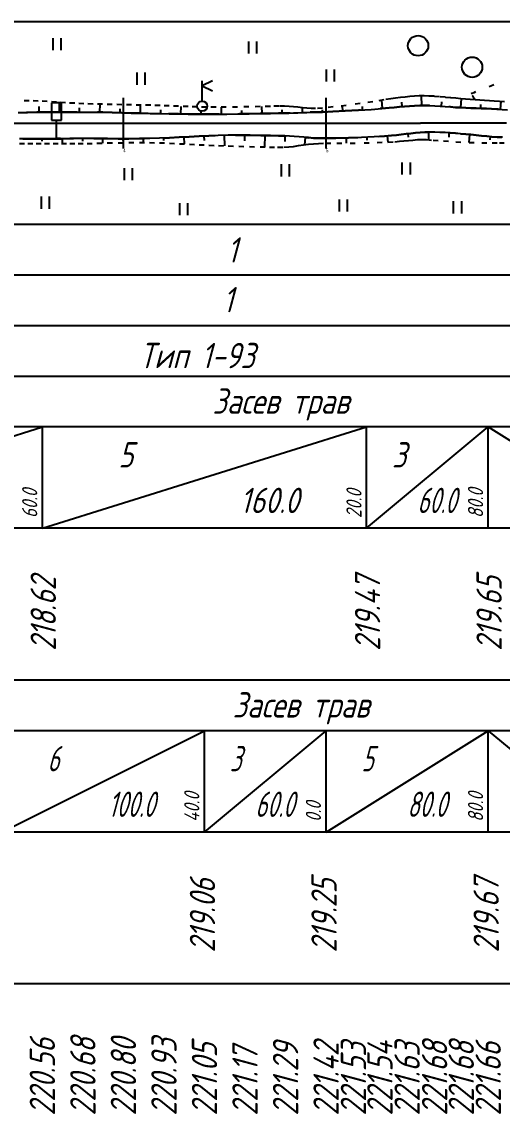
# Model space of a CAD drawing. Extents: x 2172 to 5772, y -842 to -248.
# Drawn here: x 2337.2 to 2384.6, y -720.3 to -612.5 of the extents above; entities that cross this region are included whole.
import ezdxf

# ---------------------------------------------------------------- set-up
doc = ezdxf.new("R2010")
doc.units = 0
doc.header["$MEASUREMENT"] = 0
for name, pattern in [('CONTI', [0]), ('STROT', [1.7, 0.5, -1.2]), ('TP0', [0])]:
    doc.linetypes.add(name, pattern=pattern)
doc.layers.get('0').update_dxf_attribs({"linetype": 'CONTINUOUS'})
for name, color, linetype in [('DEFAULT', 7, 'CONTI'), ('OTKOSDEFAULT', 32, 'CONTI'), ('SIT_LDEFAULT', 7, 'CONTI'), ('USLZNDEFAULT', 7, 'CONTI'), ('КРАСНЫЕ_ОТМЕТКИ', 1, 'CONTINUOUS'), ('ОТМЕТКИ_КЮВЕТОВ', 7, 'CONTINUOUS'), ('ЧЕРНЫЕ_ОТМЕТКИ', 7, 'CONTINUOUS')]:
    doc.layers.add(name, color=color, linetype=linetype)
doc.styles.add('SHRFT', font='TXT', dxfattribs={"width": 8.75})
doc.styles.add('ГОСТ', font='gost.TTF', dxfattribs={"oblique": 15, "height": 1})

# ---------------------------------------------------------------- blocks, each defined once
blk = doc.blocks.new('BL_4017')
at = {"color": 0}
for p, q in [((0, 2.5), (0, 12.5)), ((5, 12.5), (0, 10)), ((0, 10), (5, 7.5))]:
    blk.add_line(p, q, dxfattribs=at)
blk.add_circle((0, 0), 2.5, dxfattribs=at)
blk = doc.blocks.new('BL_12')
at = {"color": 0}
for p, q in [((2.5, 17.5), (-2.5, 17.5)), ((-2.5, 17.5), (-2.5, 9)), ((2.5, 9), (2.5, 17.5)), ((-2.5, 9), (0, 9)), ((0, 0), (0, 9)), ((0, 9), (2.5, 9)), ((2, 0), (0, 0))]:
    blk.add_line(p, q, dxfattribs=at)
blk = doc.blocks.new('BL_2011')
at = {"color": 0}
for p, q in [((0, 0), (0, 6)), ((4, 0), (4, 6))]:
    blk.add_line(p, q, dxfattribs=at)
blk = doc.blocks.new('BL_2004')
at = {"color": 0}
blk.add_circle((0, 0), 5, dxfattribs=at)

msp = doc.modelspace()

# ---------------------------------------------------------------- linework, layer by layer
at = {"linetype": 'TP0'}
for p, q in [((3107.23, -612.48), (2267.23, -612.48)), ((3107.23, -632.48), (2267.23, -632.48)), ((3107.23, -642.48), (2267.23, -642.48)), ((3107.23, -647.48), (2267.23, -647.48)), ((3107.23, -652.48), (2267.23, -652.48)), ((3107.23, -662.48), (2267.23, -662.48)), ((3107.23, -677.48), (2267.23, -677.48)), ((3107.23, -692.48), (2267.23, -692.48)), ((3107.23, -707.48), (2267.23, -707.48))]:
    msp.add_line(p, q, dxfattribs=at)
msp.add_line((3107.23, -682.48), (2267.23, -682.48))
at = {"layer": 'DEFAULT', "color": 12, "linetype": 'CONTI'}
for p, q in [((2347.23, -624.98), (2347.23, -619.98)), ((2367.23, -624.98), (2367.23, -619.98)), ((2267.23, -622.48), (2362.55, -622.48)), ((2377.4, -622.48), (2376.55, -622.48)), ((2378.25, -622.48), (2377.4, -622.48)), ((2379.11, -622.48), (2378.25, -622.48)), ((2379.96, -622.48), (2379.11, -622.48)), ((2380.82, -622.48), (2379.96, -622.48))]:
    msp.add_line(p, q, dxfattribs=at)
for points in [[(2362.55, -622.48, 0), (2363.64, -622.48, 0)], [(2363.64, -622.48, 0), (2364.7, -622.48, 0)], [(2364.7, -622.48, 0), (2365.7, -622.48, 0)], [(2365.7, -622.48, 0), (2366.67, -622.48, 0)], [(2366.67, -622.48, 0), (2367.59, -622.48, 0)], [(2367.59, -622.48, 0), (2368.46, -622.48, 0)], [(2368.46, -622.48, 0), (2369.29, -622.48, 0)], [(2369.29, -622.48, 0), (2370.07, -622.48, 0)], [(2370.07, -622.48, 0), (2370.81, -622.48, 0)], [(2370.81, -622.48, 0), (2371.51, -622.48, 0)], [(2371.51, -622.48, 0), (2372.15, -622.48, 0)], [(2372.15, -622.48, 0), (2372.76, -622.48, 0)], [(2372.76, -622.48, 0), (2373.32, -622.48, 0)], [(2373.32, -622.48, 0), (2373.83, -622.48, 0)], [(2373.83, -622.48, 0), (2374.3, -622.48, 0)], [(2374.3, -622.48, 0), (2374.73, -622.48, 0)], [(2374.73, -622.48, 0), (2375.11, -622.48, 0)], [(2375.11, -622.48, 0), (2375.45, -622.48, 0)], [(2375.45, -622.48, 0), (2375.74, -622.48, 0)], [(2375.74, -622.48, 0), (2375.99, -622.48, 0)], [(2375.99, -622.48, 0), (2376.19, -622.48, 0)], [(2376.19, -622.48, 0), (2376.34, -622.48, 0)], [(2376.34, -622.48, 0), (2376.46, -622.48, 0)], [(2376.46, -622.48, 0), (2376.52, -622.48, 0)], [(2376.52, -622.48, 0), (2376.55, -622.48, 0)], [(2380.84, -622.48, 0), (2380.82, -622.48, 0)], [(2380.9, -622.48, 0), (2380.84, -622.48, 0)], [(2381.01, -622.48, 0), (2380.9, -622.48, 0)], [(2381.16, -622.48, 0), (2381.01, -622.48, 0)], [(2381.36, -622.48, 0), (2381.16, -622.48, 0)], [(2381.59, -622.48, 0), (2381.36, -622.48, 0)], [(2381.87, -622.48, 0), (2381.59, -622.48, 0)], [(2382.2, -622.48, 0), (2381.87, -622.48, 0)], [(2382.56, -622.48, 0), (2382.2, -622.48, 0)], [(2382.98, -622.48, 0), (2382.56, -622.48, 0)], [(2383.43, -622.48, 0), (2382.98, -622.48, 0)], [(2383.93, -622.48, 0), (2383.43, -622.48, 0)], [(2384.47, -622.48, 0), (2383.93, -622.48, 0)], [(2385.05, -622.48, 0), (2384.47, -622.48, 0)]]:
    msp.add_polyline3d(points, dxfattribs=at)
at = {"layer": 'OTKOSDEFAULT', "color": 32, "linetype": 'STROT'}
for p, q in [((2373.62, -620.08, 43.99), (2372.92, -620.19, 43.99)), ((2374.09, -620.02, 43.99), (2373.62, -620.08, 43.99)), ((2374.56, -619.95, 43.99), (2374.09, -620.02, 43.99)), ((2375.03, -619.9, 43.99), (2374.56, -619.95, 43.99)), ((2375.5, -619.85, 43.99), (2375.03, -619.9, 43.99)), ((2375.97, -619.81, 43.98), (2375.5, -619.85, 43.99)), ((2376.43, -619.79, 43.98), (2375.97, -619.81, 43.98)), ((2376.9, -619.78, 43.98), (2376.43, -619.79, 43.98)), ((2377.38, -619.8, 43.98), (2376.9, -619.78, 43.98)), ((2377.9, -619.83, 43.99), (2377.38, -619.8, 43.98)), ((2378.43, -619.88, 44), (2377.9, -619.83, 43.99)), ((2378.98, -619.93, 44.01), (2378.43, -619.88, 44)), ((2379.51, -619.98, 44.02), (2378.98, -619.93, 44.01)), ((2380.03, -620.03, 44.02), (2379.51, -619.98, 44.02)), ((2380.52, -620.07, 44.03), (2380.03, -620.03, 44.02)), ((2380.99, -620.1, 44.02), (2380.52, -620.07, 44.03)), ((2381.45, -620.14, 44.01), (2380.99, -620.1, 44.02)), ((2381.93, -620.18, 43.99), (2381.45, -620.14, 44.01)), ((2337.93, -620.27, 43.79), (2337.03, -620.26, 43.78)), ((2338.83, -620.3, 43.79), (2337.93, -620.27, 43.79)), ((2339.72, -620.35, 43.8), (2338.83, -620.3, 43.79)), ((2340.62, -620.4, 43.8), (2339.72, -620.35, 43.8)), ((2341.52, -620.47, 43.81), (2340.62, -620.4, 43.8)), ((2342.42, -620.52, 43.82), (2341.52, -620.47, 43.81)), ((2343.32, -620.56, 43.82), (2342.42, -620.52, 43.82)), ((2344.23, -620.59, 43.83), (2343.32, -620.56, 43.82)), ((2345.16, -620.62, 43.83), (2344.23, -620.59, 43.83)), ((2346.12, -620.64, 43.84), (2345.16, -620.62, 43.83)), ((2347.08, -620.66, 43.84), (2346.12, -620.64, 43.84)), ((2348.03, -620.68, 43.85), (2347.08, -620.66, 43.84)), ((2348.98, -620.7, 43.86), (2348.03, -620.68, 43.85)), ((2349.92, -620.72, 43.86), (2348.98, -620.7, 43.86)), ((2350.84, -620.75, 43.87), (2349.92, -620.72, 43.86)), ((2351.76, -620.78, 43.88), (2350.84, -620.75, 43.87)), ((2352.68, -620.81, 43.88), (2351.76, -620.78, 43.88)), ((2353.61, -620.85, 43.89), (2352.68, -620.81, 43.88)), ((2354.53, -620.88, 43.9), (2353.61, -620.85, 43.89)), ((2355.45, -620.9, 43.9), (2354.53, -620.88, 43.9)), ((2356.37, -620.91, 43.91), (2355.45, -620.9, 43.9)), ((2357.37, -620.91, 43.92), (2356.37, -620.91, 43.91)), ((2358.48, -620.89, 43.93), (2357.37, -620.91, 43.92)), ((2359.62, -620.87, 43.94), (2358.48, -620.89, 43.93)), ((2360.72, -620.84, 43.95), (2359.62, -620.87, 43.94)), ((2361.73, -620.82, 43.96), (2360.72, -620.84, 43.95)), ((2362.56, -620.8, 43.96), (2361.73, -620.82, 43.96)), ((2363.14, -620.8, 43.97), (2362.56, -620.8, 43.96)), ((2363.58, -620.82, 43.97), (2363.14, -620.8, 43.97)), ((2364.01, -620.86, 43.97), (2363.58, -620.82, 43.97)), ((2364.45, -620.91, 43.98), (2364.01, -620.86, 43.97)), ((2364.89, -620.97, 43.98), (2364.45, -620.91, 43.98)), ((2365.32, -621.01, 43.98), (2364.89, -620.97, 43.98)), ((2365.76, -621.04, 43.98), (2365.32, -621.01, 43.98)), ((2366.19, -621.04, 43.99), (2365.76, -621.04, 43.98)), ((2366.87, -620.99, 43.99), (2366.19, -621.04, 43.99)), ((2367.93, -620.88, 43.99), (2366.87, -620.99, 43.99)), ((2369.21, -620.73, 43.99), (2367.93, -620.88, 43.99)), ((2370.58, -620.55, 43.99), (2369.21, -620.73, 43.99)), ((2371.86, -620.36, 43.99), (2370.58, -620.55, 43.99)), ((2372.92, -620.19, 43.99), (2371.86, -620.36, 43.99)), ((2382.4, -620.22, 43.98), (2381.93, -620.18, 43.99)), ((2382.87, -620.25, 43.97), (2382.4, -620.22, 43.98)), ((2383.35, -620.29, 43.96), (2382.87, -620.25, 43.97)), ((2383.82, -620.32, 43.95), (2383.35, -620.29, 43.96)), ((2384.32, -620.34, 43.94), (2383.82, -620.32, 43.95)), ((2384.84, -620.36, 43.94), (2384.32, -620.34, 43.94)), ((2343.65, -624.49, 43.76), (2344.62, -624.47, 43.76)), ((2344.62, -624.47, 43.76), (2345.64, -624.44, 43.77)), ((2345.64, -624.44, 43.77), (2346.7, -624.42, 43.78)), ((2346.7, -624.42, 43.78), (2347.76, -624.4, 43.79)), ((2347.76, -624.4, 43.79), (2348.81, -624.39, 43.8)), ((2348.81, -624.39, 43.8), (2349.81, -624.4, 43.81)), ((2349.81, -624.4, 43.81), (2350.79, -624.42, 43.82)), ((2350.79, -624.42, 43.82), (2351.77, -624.46, 43.82)), ((2351.77, -624.46, 43.82), (2352.76, -624.51, 43.83)), ((2366.49, -624.48, 43.91), (2367.21, -624.47, 43.91)), ((2367.21, -624.47, 43.91), (2368.3, -624.47, 43.91)), ((2368.3, -624.47, 43.91), (2369.6, -624.46, 43.91)), ((2369.6, -624.46, 43.91), (2370.98, -624.44, 43.91)), ((2370.98, -624.44, 43.91), (2372.27, -624.39, 43.91)), ((2372.27, -624.39, 43.91), (2373.34, -624.35, 43.91)), ((2373.34, -624.35, 43.91), (2374.02, -624.31, 43.91)), ((2374.02, -624.31, 43.91), (2374.47, -624.27, 43.91)), ((2374.47, -624.27, 43.91), (2374.91, -624.23, 43.91)), ((2374.91, -624.23, 43.91), (2375.36, -624.19, 43.9)), ((2375.36, -624.19, 43.9), (2375.8, -624.15, 43.9)), ((2375.8, -624.15, 43.9), (2376.25, -624.11, 43.9)), ((2376.25, -624.11, 43.9), (2376.69, -624.1, 43.9)), ((2376.69, -624.1, 43.9), (2377.13, -624.11, 43.9)), ((2377.13, -624.11, 43.9), (2377.8, -624.16, 43.9)), ((2377.8, -624.16, 43.9), (2378.81, -624.24, 43.91)), ((2378.81, -624.24, 43.91), (2380.04, -624.32, 43.91)), ((2380.04, -624.32, 43.91), (2381.35, -624.38, 43.92)), ((2381.35, -624.38, 43.92), (2382.59, -624.41, 43.92)), ((2382.59, -624.41, 43.92), (2383.63, -624.42, 43.93)), ((2383.63, -624.42, 43.93), (2384.33, -624.43, 43.93)), ((2384.33, -624.43, 43.93), (2384.82, -624.43, 43.93)), ((2336.96, -624.48, 43.71), (2337.79, -624.49, 43.71)), ((2337.79, -624.49, 43.71), (2338.62, -624.49, 43.72)), ((2338.62, -624.49, 43.72), (2339.45, -624.5, 43.72)), ((2339.45, -624.5, 43.72), (2340.28, -624.5, 43.73)), ((2340.28, -624.5, 43.73), (2341.11, -624.5, 43.74)), ((2341.11, -624.5, 43.74), (2341.94, -624.5, 43.74)), ((2341.94, -624.5, 43.74), (2342.77, -624.5, 43.75)), ((2342.77, -624.5, 43.75), (2343.65, -624.49, 43.76)), ((2352.76, -624.51, 43.83), (2353.74, -624.56, 43.84)), ((2353.74, -624.56, 43.84), (2354.71, -624.61, 43.85)), ((2354.71, -624.61, 43.85), (2355.67, -624.66, 43.85)), ((2355.67, -624.66, 43.85), (2356.6, -624.7, 43.86)), ((2356.6, -624.7, 43.86), (2357.58, -624.73, 43.85)), ((2357.58, -624.73, 43.85), (2358.62, -624.76, 43.84)), ((2358.62, -624.76, 43.84), (2359.68, -624.79, 43.84)), ((2359.68, -624.79, 43.84), (2360.71, -624.82, 43.83)), ((2360.71, -624.82, 43.83), (2361.65, -624.84, 43.82)), ((2361.65, -624.84, 43.82), (2362.45, -624.85, 43.82)), ((2362.45, -624.85, 43.82), (2363.05, -624.84, 43.81)), ((2363.05, -624.84, 43.81), (2363.54, -624.82, 43.82)), ((2363.54, -624.82, 43.82), (2364.03, -624.77, 43.84)), ((2364.03, -624.77, 43.84), (2364.52, -624.7, 43.85)), ((2364.52, -624.7, 43.85), (2365.01, -624.63, 43.87)), ((2365.01, -624.63, 43.87), (2365.5, -624.56, 43.88)), ((2365.5, -624.56, 43.88), (2365.99, -624.51, 43.89)), ((2365.99, -624.51, 43.89), (2366.49, -624.48, 43.91))]:
    msp.add_line(p, q, dxfattribs=at)
at = {"layer": 'OTKOSDEFAULT', "color": 32}
for p, q in [((2376.68, -620.74), (2376.66, -619.79)), ((2380.54, -620.95), (2380.58, -620.07)), ((2338.91, -621.4), (2338.9, -620.85)), ((2340.91, -621.38), (2340.91, -620.42)), ((2342.91, -621.38), (2342.91, -620.96)), ((2344.91, -621.41), (2344.93, -620.61)), ((2346.91, -621.46), (2346.92, -621.06)), ((2348.91, -621.51), (2348.93, -620.7)), ((2350.91, -621.54), (2350.91, -621.15)), ((2352.91, -621.57), (2352.92, -620.82)), ((2354.91, -621.59), (2354.91, -621.24)), ((2356.91, -621.59), (2356.9, -620.91)), ((2358.91, -621.56), (2358.9, -621.22)), ((2360.91, -621.53), (2360.9, -620.84)), ((2362.91, -621.5), (2362.9, -621.15)), ((2364.9, -621.44), (2364.89, -620.97)), ((2366.89, -621.38), (2366.88, -621.18)), ((2368.87, -621.29), (2368.85, -620.77)), ((2369.13, -621.28, 44.03), (2370.44, -621.2, 44.03)), ((2370.44, -621.2, 44.03), (2371.69, -621.12, 44.04)), ((2370.84, -621.18), (2370.82, -620.85)), ((2371.69, -621.12, 44.04), (2372.74, -621.03, 44.05)), ((2372.8, -621.02), (2372.73, -620.22)), ((2372.74, -621.03, 44.05), (2373.45, -620.97, 44.06)), ((2373.45, -620.97, 44.06), (2373.95, -620.92, 44.06)), ((2373.95, -620.92, 44.06), (2374.46, -620.88, 44.06)), ((2374.46, -620.88, 44.06), (2374.96, -620.83, 44.07)), ((2374.74, -620.85), (2374.71, -620.4)), ((2374.96, -620.83, 44.07), (2375.47, -620.8, 44.07)), ((2375.47, -620.8, 44.07), (2375.97, -620.76, 44.07)), ((2375.97, -620.76, 44.07), (2376.47, -620.74, 44.08)), ((2376.47, -620.74, 44.08), (2376.97, -620.74, 44.08)), ((2376.97, -620.74, 44.08), (2377.47, -620.74, 44.07)), ((2377.47, -620.74, 44.07), (2377.97, -620.77, 44.06)), ((2377.97, -620.77, 44.06), (2378.48, -620.8, 44.05)), ((2378.48, -620.8, 44.05), (2378.99, -620.84, 44.04)), ((2378.61, -620.81), (2378.64, -620.36)), ((2378.99, -620.84, 44.04), (2379.5, -620.88, 44.03)), ((2379.5, -620.88, 44.03), (2380.01, -620.92, 44.02)), ((2380.01, -620.92, 44.02), (2380.51, -620.95, 44.01)), ((2380.51, -620.95, 44.01), (2381.02, -620.97, 44)), ((2381.02, -620.97, 44), (2381.52, -620.99, 43.99)), ((2381.52, -620.99, 43.99), (2382.03, -621.01, 43.98)), ((2382.03, -621.01, 43.98), (2382.54, -621.03, 43.97)), ((2382.49, -621.02), (2382.5, -620.63)), ((2382.54, -621.03, 43.97), (2383.05, -621.05, 43.96)), ((2383.05, -621.05, 43.96), (2383.56, -621.07, 43.95)), ((2383.56, -621.07, 43.95), (2384.07, -621.09, 43.94)), ((2384.07, -621.09, 43.94), (2384.6, -621.12, 43.95)), ((2384.45, -621.11), (2384.5, -620.35)), ((2384.6, -621.12, 43.95), (2385.13, -621.16, 43.96)), ((2336.84, -621.43, 43.79), (2337.77, -621.42, 43.8)), ((2337.77, -621.42, 43.8), (2338.69, -621.4, 43.81)), ((2338.69, -621.4, 43.81), (2339.62, -621.39, 43.81)), ((2339.62, -621.39, 43.81), (2340.55, -621.38, 43.82)), ((2340.55, -621.38, 43.82), (2341.47, -621.38, 43.82)), ((2341.47, -621.38, 43.82), (2342.4, -621.38, 43.83)), ((2342.4, -621.38, 43.83), (2343.32, -621.38, 43.84)), ((2343.32, -621.38, 43.84), (2344.25, -621.39, 43.84)), ((2344.25, -621.39, 43.84), (2345.19, -621.41, 43.85)), ((2345.19, -621.41, 43.85), (2346.12, -621.44, 43.86)), ((2346.12, -621.44, 43.86), (2347.06, -621.46, 43.87)), ((2347.06, -621.46, 43.87), (2348, -621.49, 43.87)), ((2348, -621.49, 43.87), (2348.94, -621.51, 43.88)), ((2348.94, -621.51, 43.88), (2349.88, -621.53, 43.89)), ((2349.88, -621.53, 43.89), (2350.81, -621.54, 43.9)), ((2350.81, -621.54, 43.9), (2351.74, -621.55, 43.91)), ((2351.74, -621.55, 43.91), (2352.68, -621.57, 43.92)), ((2352.68, -621.57, 43.92), (2353.61, -621.58, 43.93)), ((2353.61, -621.58, 43.93), (2354.55, -621.58, 43.95)), ((2354.55, -621.58, 43.95), (2355.48, -621.59, 43.96)), ((2355.48, -621.59, 43.96), (2356.41, -621.59, 43.97)), ((2356.41, -621.59, 43.97), (2357.42, -621.58, 43.96)), ((2357.42, -621.58, 43.96), (2358.52, -621.57, 43.96)), ((2358.52, -621.57, 43.96), (2359.65, -621.55, 43.95)), ((2359.65, -621.55, 43.95), (2360.74, -621.54, 43.94)), ((2360.74, -621.54, 43.94), (2361.73, -621.52, 43.94)), ((2361.73, -621.52, 43.94), (2362.55, -621.5, 43.93)), ((2362.55, -621.5, 43.93), (2363.13, -621.49, 43.93)), ((2363.13, -621.49, 43.93), (2363.57, -621.48, 43.94)), ((2363.57, -621.48, 43.94), (2364.01, -621.47, 43.95)), ((2364.01, -621.47, 43.95), (2364.45, -621.46, 43.96)), ((2364.45, -621.46, 43.96), (2364.89, -621.44, 43.97)), ((2364.89, -621.44, 43.97), (2365.33, -621.43, 43.98)), ((2365.33, -621.43, 43.98), (2365.77, -621.41, 43.99)), ((2365.77, -621.41, 43.99), (2366.21, -621.4, 44.01)), ((2366.21, -621.4, 44.01), (2366.87, -621.38, 44.01)), ((2366.87, -621.38, 44.01), (2367.89, -621.34, 44.02)), ((2367.89, -621.34, 44.02), (2369.13, -621.28, 44.03)), ((2376.53, -623.39, 44), (2376.06, -623.44, 44)), ((2376.99, -623.37, 44.01), (2376.53, -623.39, 44)), ((2377.47, -623.37, 44), (2376.99, -623.37, 44.01)), ((2377.33, -623.37), (2377.33, -624.13)), ((2377.97, -623.37, 44), (2377.47, -623.37, 44)), ((2378.47, -623.39, 44), (2377.97, -623.37, 44)), ((2378.98, -623.42, 44), (2378.47, -623.39, 44)), ((2337.79, -624.04, 43.76), (2336.96, -624.04, 43.75)), ((2338.62, -624.04, 43.77), (2337.79, -624.04, 43.76)), ((2339.46, -624.03, 43.78), (2338.62, -624.04, 43.77)), ((2339.18, -624.04), (2339.18, -624.27)), ((2340.29, -624.02, 43.79), (2339.46, -624.03, 43.78)), ((2341.12, -624.02, 43.8), (2340.29, -624.02, 43.79)), ((2341.95, -624.01, 43.81), (2341.12, -624.02, 43.8)), ((2341.18, -624.01), (2341.19, -624.5)), ((2342.78, -624, 43.82), (2341.95, -624.01, 43.81)), ((2343.66, -624, 43.83), (2342.78, -624, 43.82)), ((2343.18, -624), (2343.18, -624.25)), ((2344.63, -624.01, 43.84), (2343.66, -624, 43.83)), ((2345.65, -624.01, 43.85), (2344.63, -624.01, 43.84)), ((2345.18, -624.01), (2345.18, -624.45)), ((2346.71, -624.02, 43.86), (2345.65, -624.01, 43.85)), ((2347.77, -624.02, 43.87), (2346.71, -624.02, 43.86)), ((2347.18, -624.02), (2347.18, -624.21)), ((2348.82, -624.01, 43.88), (2347.77, -624.02, 43.87)), ((2349.82, -624, 43.89), (2348.82, -624.01, 43.88)), ((2349.18, -624.01), (2349.19, -624.39)), ((2350.79, -623.97, 43.89), (2349.82, -624, 43.89)), ((2351.77, -623.92, 43.9), (2350.79, -623.97, 43.89)), ((2351.18, -623.95), (2351.19, -624.19)), ((2352.74, -623.87, 43.9), (2351.77, -623.92, 43.9)), ((2353.72, -623.82, 43.91), (2352.74, -623.87, 43.9)), ((2353.18, -623.85), (2353.22, -624.53)), ((2354.69, -623.77, 43.91), (2353.72, -623.82, 43.91)), ((2355.65, -623.73, 43.92), (2354.69, -623.77, 43.91)), ((2355.17, -623.75), (2355.19, -624.19)), ((2356.59, -623.7, 43.93), (2355.65, -623.73, 43.92)), ((2357.58, -623.68, 43.96), (2356.59, -623.7, 43.93)), ((2357.17, -623.69), (2357.19, -624.72)), ((2358.65, -623.68, 43.99), (2357.58, -623.68, 43.96)), ((2359.74, -623.68, 44.02), (2358.65, -623.68, 43.99)), ((2359.18, -623.68), (2359.17, -624.23)), ((2360.79, -623.69, 44.06), (2359.74, -623.68, 44.02)), ((2361.75, -623.7, 44.08), (2360.79, -623.69, 44.06)), ((2361.17, -623.7), (2361.16, -624.83)), ((2362.55, -623.72, 44.11), (2361.75, -623.7, 44.08)), ((2363.15, -623.73, 44.13), (2362.55, -623.72, 44.11)), ((2363.17, -623.73), (2363.15, -624.29)), ((2363.62, -623.75, 44.07), (2363.15, -623.73, 44.13)), ((2364.09, -623.79, 44.02), (2363.62, -623.75, 44.07)), ((2364.57, -623.83, 43.97), (2364.09, -623.79, 44.02)), ((2365.04, -623.87, 43.91), (2364.57, -623.83, 43.97)), ((2365.51, -623.91, 43.86), (2365.04, -623.87, 43.91)), ((2365.17, -623.89), (2365.11, -624.62)), ((2365.99, -623.95, 43.81), (2365.51, -623.91, 43.86)), ((2366.47, -623.96, 43.75), (2365.99, -623.95, 43.81)), ((2367.16, -623.97, 43.78), (2366.47, -623.96, 43.75)), ((2368.19, -623.96, 43.81), (2367.16, -623.97, 43.78)), ((2367.19, -623.97), (2367.19, -624.22)), ((2369.43, -623.93, 43.84), (2368.19, -623.96, 43.81)), ((2369.21, -623.94), (2369.22, -624.47)), ((2370.74, -623.89, 43.88), (2369.43, -623.93, 43.84)), ((2371.98, -623.82, 43.92), (2370.74, -623.89, 43.88)), ((2371.24, -623.86), (2371.25, -624.15)), ((2373.01, -623.76, 43.95), (2371.98, -623.82, 43.92)), ((2373.7, -623.71, 43.97), (2373.01, -623.76, 43.95)), ((2373.27, -623.74), (2373.32, -624.35)), ((2374.17, -623.66, 43.98), (2373.7, -623.71, 43.97)), ((2374.64, -623.61, 43.98), (2374.17, -623.66, 43.98)), ((2375.12, -623.55, 43.99), (2374.64, -623.61, 43.98)), ((2375.59, -623.49, 43.99), (2375.12, -623.55, 43.99)), ((2375.3, -623.52), (2375.34, -623.85)), ((2376.06, -623.44, 44), (2375.59, -623.49, 43.99)), ((2379.49, -623.45, 43.99), (2378.98, -623.42, 44)), ((2379.36, -623.44), (2379.34, -623.86)), ((2380, -623.48, 43.99), (2379.49, -623.45, 43.99)), ((2380.51, -623.52, 43.99), (2380, -623.48, 43.99)), ((2381.01, -623.56, 43.98), (2380.51, -623.52, 43.99)), ((2381.52, -623.61, 43.98), (2381.01, -623.56, 43.98)), ((2381.4, -623.6), (2381.32, -624.38)), ((2382.04, -623.66, 43.97), (2381.52, -623.61, 43.98)), ((2382.56, -623.72, 43.96), (2382.04, -623.66, 43.97)), ((2383.08, -623.78, 43.96), (2382.56, -623.72, 43.96)), ((2383.6, -623.83, 43.95), (2383.08, -623.78, 43.96)), ((2383.43, -623.81), (2383.4, -624.12)), ((2384.12, -623.86, 43.94), (2383.6, -623.83, 43.95)), ((2384.64, -623.88, 43.95), (2384.12, -623.86, 43.94))]:
    msp.add_line(p, q, dxfattribs=at)
at = {"layer": 'SIT_LDEFAULT', "color": 7}
for p, q in [((2383.34, -618.85), (2383.48, -618.8)), ((2383.48, -618.79), (2383.78, -618.65)), ((2381.56, -619.54), (2381.63, -619.51)), ((2381.63, -619.51), (2381.83, -619.44)), ((2381.7, -619.79), (2381.68, -619.75)), ((2381.78, -619.93), (2381.7, -619.79)), ((2381.85, -620.05), (2381.78, -619.93)), ((2381.83, -619.44), (2382, -619.37)), ((2381.9, -620.14), (2381.85, -620.05)), ((2381.93, -620.18), (2381.9, -620.14)), ((2370.44, -621.2), (2369.13, -621.28)), ((2370.62, -621.19), (2370.44, -621.21)), ((2372.74, -621.03), (2372.58, -621.04)), ((2373.45, -620.97), (2372.74, -621.03)), ((2373.95, -620.92), (2373.45, -620.97)), ((2374.46, -620.88), (2373.95, -620.92)), ((2374.96, -620.83), (2374.46, -620.88)), ((2375.47, -620.8), (2374.96, -620.83)), ((2375.97, -620.76), (2375.47, -620.8)), ((2376.47, -620.74), (2375.97, -620.76)), ((2376.97, -620.74), (2376.47, -620.74)), ((2377.43, -620.74), (2376.96, -620.73)), ((2379.5, -620.88), (2379.36, -620.87)), ((2380.01, -620.92), (2379.5, -620.88)), ((2380.51, -620.95), (2380.01, -620.92)), ((2381.02, -620.98), (2380.51, -620.95)), ((2381.52, -620.99), (2381.02, -620.97)), ((2382.03, -621.01), (2381.52, -620.99)), ((2382.54, -621.03), (2382.03, -621.01)), ((2383.05, -621.05), (2382.54, -621.03)), ((2383.56, -621.07), (2383.05, -621.05)), ((2384.07, -621.09), (2383.56, -621.07)), ((2384.23, -621.1), (2384.07, -621.09)), ((2337.77, -621.42), (2337.68, -621.42)), ((2338.69, -621.4), (2337.77, -621.42)), ((2339.62, -621.39), (2338.69, -621.4)), ((2340.55, -621.38), (2339.62, -621.39)), ((2341.47, -621.38), (2340.55, -621.38)), ((2342.4, -621.38), (2341.47, -621.38)), ((2342.68, -621.38), (2342.4, -621.38)), ((2345.19, -621.41), (2344.68, -621.4)), ((2346.12, -621.44), (2345.19, -621.41)), ((2347.06, -621.46), (2346.12, -621.44)), ((2348, -621.49), (2347.06, -621.46)), ((2348.94, -621.51), (2348, -621.49)), ((2349.68, -621.52), (2348.94, -621.51)), ((2351.74, -621.55), (2351.68, -621.55)), ((2352.68, -621.57), (2351.74, -621.55)), ((2353.61, -621.58), (2352.68, -621.57)), ((2354.55, -621.58), (2353.61, -621.58)), ((2355.48, -621.59), (2354.55, -621.58)), ((2356.41, -621.59), (2355.48, -621.59)), ((2356.68, -621.59), (2356.41, -621.59)), ((2359.65, -621.56), (2358.68, -621.57)), ((2360.74, -621.54), (2359.65, -621.55)), ((2361.73, -621.52), (2360.74, -621.54)), ((2362.55, -621.5), (2361.73, -621.52)), ((2363.13, -621.49), (2362.55, -621.5)), ((2363.57, -621.48), (2363.13, -621.49)), ((2363.68, -621.48), (2363.57, -621.48)), ((2365.77, -621.41), (2365.67, -621.41)), ((2366.21, -621.4), (2365.77, -621.41)), ((2366.87, -621.38), (2366.21, -621.4)), ((2367.89, -621.34), (2366.87, -621.38)), ((2369.13, -621.28), (2367.89, -621.34)), ((2376.06, -623.44), (2376.53, -623.39)), ((2376.53, -623.39), (2376.99, -623.37)), ((2376.99, -623.37), (2377.45, -623.37)), ((2337.3, -624.04), (2337.79, -624.04)), ((2337.79, -624.04), (2338.62, -624.04)), ((2338.62, -624.04), (2339.46, -624.03)), ((2339.46, -624.04), (2340.29, -624.03)), ((2340.29, -624.03), (2341.12, -624.02)), ((2341.12, -624.02), (2341.95, -624.01)), ((2341.95, -624.01), (2342.3, -624.01)), ((2344.3, -624.01), (2344.63, -624.01)), ((2344.63, -624.01), (2345.65, -624.01)), ((2345.65, -624.01), (2346.71, -624.02)), ((2346.71, -624.02), (2347.77, -624.02)), ((2347.77, -624.02), (2348.82, -624.01)), ((2348.82, -624.01), (2349.3, -624.01)), ((2351.3, -623.94), (2351.77, -623.92)), ((2351.77, -623.92), (2352.74, -623.87)), ((2352.74, -623.87), (2353.72, -623.82)), ((2353.72, -623.82), (2354.69, -623.77)), ((2354.69, -623.77), (2355.65, -623.73)), ((2355.65, -623.73), (2356.29, -623.71)), ((2358.29, -623.68), (2358.65, -623.68)), ((2358.65, -623.68), (2359.74, -623.68)), ((2359.74, -623.68), (2360.79, -623.69)), ((2360.79, -623.69), (2361.75, -623.7)), ((2361.75, -623.7), (2362.55, -623.72)), ((2362.55, -623.72), (2363.15, -623.73)), ((2363.15, -623.73), (2363.29, -623.74)), ((2365.29, -623.9), (2365.51, -623.92)), ((2365.51, -623.91), (2365.99, -623.95)), ((2365.99, -623.95), (2366.47, -623.96)), ((2366.46, -623.96), (2367.16, -623.97)), ((2367.16, -623.97), (2368.19, -623.96)), ((2368.19, -623.96), (2369.43, -623.93)), ((2369.43, -623.93), (2370.35, -623.9)), ((2372.38, -623.8), (2373.01, -623.76)), ((2373.01, -623.76), (2373.7, -623.71)), ((2373.7, -623.71), (2374.17, -623.66)), ((2374.17, -623.66), (2374.64, -623.61)), ((2374.64, -623.61), (2375.12, -623.55)), ((2375.12, -623.55), (2375.59, -623.49)), ((2375.59, -623.49), (2376.06, -623.43)), ((2379.49, -623.45), (2380, -623.48)), ((2380, -623.48), (2380.5, -623.51)), ((2380.51, -623.52), (2381.01, -623.56)), ((2381.01, -623.56), (2381.52, -623.61)), ((2381.52, -623.61), (2382.04, -623.66)), ((2382.04, -623.66), (2382.56, -623.72)), ((2382.56, -623.72), (2383.08, -623.78)), ((2383.08, -623.78), (2383.6, -623.83)), ((2383.6, -623.83), (2384.12, -623.86)), ((2384.12, -623.86), (2384.56, -623.88))]:
    msp.add_line(p, q, dxfattribs=at)
at = {"layer": 'SIT_LDEFAULT', "linetype": 'TP0'}
msp.add_line((3107.23, -637.48), (2267.23, -637.48), dxfattribs=at)
at = {"layer": 'ОТМЕТКИ_КЮВЕТОВ'}
for p, q in [((2307.23, -662.48), (2339.23, -652.48)), ((2339.23, -662.48), (2339.23, -652.48)), ((2339.23, -662.48), (2371.23, -652.48)), ((2371.23, -662.48), (2371.23, -652.48)), ((2371.23, -662.48), (2383.23, -652.48)), ((2383.23, -662.48), (2383.23, -652.48)), ((2383.23, -652.48), (2399.23, -662.48)), ((2335.23, -692.48), (2355.23, -682.48)), ((2355.23, -692.48), (2355.23, -682.48)), ((2355.23, -692.48), (2367.23, -682.48)), ((2367.23, -692.48), (2367.23, -682.48)), ((2367.23, -692.48), (2383.23, -682.48)), ((2383.23, -692.48), (2383.23, -682.48)), ((2383.23, -682.48), (2395.24, -692.48))]:
    msp.add_line(p, q, dxfattribs=at)

# ---------------------------------------------------------------- block references
at = {"layer": 'USLZNDEFAULT', "color": 7}
for name, p, xscale, yscale, zscale in [('BL_2011', (2340.29, -615.29), 0.1999999999998181, 0.1999999999999318, 0.1999999999999034), ('BL_2011', (2359.61, -615.61), 0.1999999999998181, 0.1999999999999318, 0.1999999999999034), ('BL_2004', (2376.31, -614.83), 0.2000000000000455, 0.1999999999999886, 0.2000000000000171), ('BL_2004', (2381.64, -616.96), 0.2000000000000455, 0.1999999999999886, 0.2000000000000171), ('BL_2011', (2348.57, -618.69), 0.1999999999998181, 0.1999999999999318, 0.1999999999999034), ('BL_2011', (2367.26, -618.37), 0.1999999999998181, 0.1999999999999318, 0.1999999999999034), ('BL_4017', (2355.01, -620.8), 0.1999999999999886, 0.1999999999999886, 0.1999999999999957), ('BL_12', (2340.62, -623.99), 0.1999999999999886, 0.1999999999999886, 0.1999999999999957), ('BL_2011', (2362.83, -627.74), 0.1999999999998181, 0.1999999999999318, 0.1999999999999034), ('BL_2011', (2374.75, -627.55), 0.1999999999998181, 0.1999999999999318, 0.1999999999999034), ('BL_2011', (2347.32, -628.12), 0.1999999999998181, 0.1999999999999318, 0.1999999999999034), ('BL_2011', (2339.15, -630.93), 0.1999999999998181, 0.1999999999999318, 0.1999999999999034), ('BL_2011', (2352.79, -631.58), 0.1999999999998181, 0.1999999999999318, 0.1999999999999034), ('BL_2011', (2368.55, -631.21), 0.1999999999998181, 0.1999999999999318, 0.1999999999999034), ('BL_2011', (2379.82, -631.4), 0.1999999999998181, 0.1999999999999318, 0.1999999999999034)]:
    msp.add_blockref(name, p, dxfattribs=dict(at, xscale=xscale, yscale=yscale, zscale=zscale))

# ---------------------------------------------------------------- texts
at = {"style": 'ГОСТ', "oblique": 15}
for p in [(2356.01, -651.17), (2358.01, -681.17)]:
    msp.add_text('Засев трав', height=2.5, dxfattribs=at).set_placement(p)
at = {"char_height": 2.5, "attachment_point": 1, "style": 'ГОСТ'}
for s, width, insert in [('1', 10.9915, (2357.46, -633.75)), ('1', 10.9915, (2357.05, -638.66)), ('Тип 1-93', 31.7237, (2348.83, -644.18))]:
    msp.add_mtext_dynamic_manual_height_columns(s, width=width, gutter_width=5, heights=[0], dxfattribs=dict(at, insert=insert))
at = {"layer": 'DEFAULT', "color": 12, "style": 'SHRFT', "width": 0.75}
for s, p in [('4', (2347.21, -625.35)), ('5', (2367.22, -625.35))]:
    msp.add_text(s, height=0.35, dxfattribs=at).set_placement(p)
at = {"layer": 'КРАСНЫЕ_ОТМЕТКИ', "style": 'ГОСТ', "oblique": 15}
for s, p in [('220.56', (2340.48, -720.48)), ('220.68', (2344.48, -720.48)), ('220.80', (2348.48, -720.48)), ('220.93', (2352.48, -720.48)), ('221.05', (2356.48, -720.48)), ('221.29', (2364.48, -720.48)), ('221.42', (2368.48, -720.48)), ('221.53', (2371.18, -720.48)), ('221.63', (2376.48, -720.48)), ('221.68', (2379.19, -720.48)), ('221.68', (2381.82, -720.48)), ('221.17', (2360.48, -720.48)), ('221.54', (2373.79, -720.48)), ('221.66', (2384.48, -720.48))]:
    msp.add_text(s, height=2.5, rotation=90, dxfattribs=at).set_placement(p)
at = {"layer": 'ОТМЕТКИ_КЮВЕТОВ', "style": 'ГОСТ', "oblique": 15}
for s, p in [('5', (2346.73, -656.48)), ('3', (2373.73, -656.48)), ('160.0', (2358.73, -660.98))]:
    msp.add_text(s, height=2.5, dxfattribs=at).set_placement(p)
for s, p in [('60.0', (2338.73, -661.48)), ('20.0', (2370.73, -661.48)), ('80.0', (2382.73, -661.48)), ('40.0', (2354.73, -691.48)), ('80.0', (2382.73, -691.48)), ('0.0', (2366.73, -691.48))]:
    msp.add_text(s, height=1.5, rotation=90, dxfattribs=at).set_placement(p)
at = {"layer": 'ОТМЕТКИ_КЮВЕТОВ', "style": 'ГОСТ', "oblique": 15, "width": 0.8}
for s, p in [('60.0', (2376.23, -660.98)), ('6', (2339.73, -686.48)), ('3', (2357.73, -686.48)), ('5', (2370.73, -686.48)), ('100.0', (2345.73, -690.98)), ('60.0', (2360.23, -690.98)), ('80.0', (2375.23, -690.98))]:
    msp.add_text(s, height=2.5, dxfattribs=at).set_placement(p)
at = {"layer": 'ЧЕРНЫЕ_ОТМЕТКИ', "style": 'ГОСТ', "oblique": 15}
for s, p in [('218.62', (2340.57, -674.59)), ('219.47', (2372.57, -674.59)), ('219.65', (2384.57, -674.59)), ('219.25', (2368.28, -704.38)), ('219.67', (2384.28, -704.38)), ('219.06', (2356.28, -704.38))]:
    msp.add_text(s, height=2.5, rotation=90, dxfattribs=at).set_placement(p)

doc.saveas('drawing.dxf')
